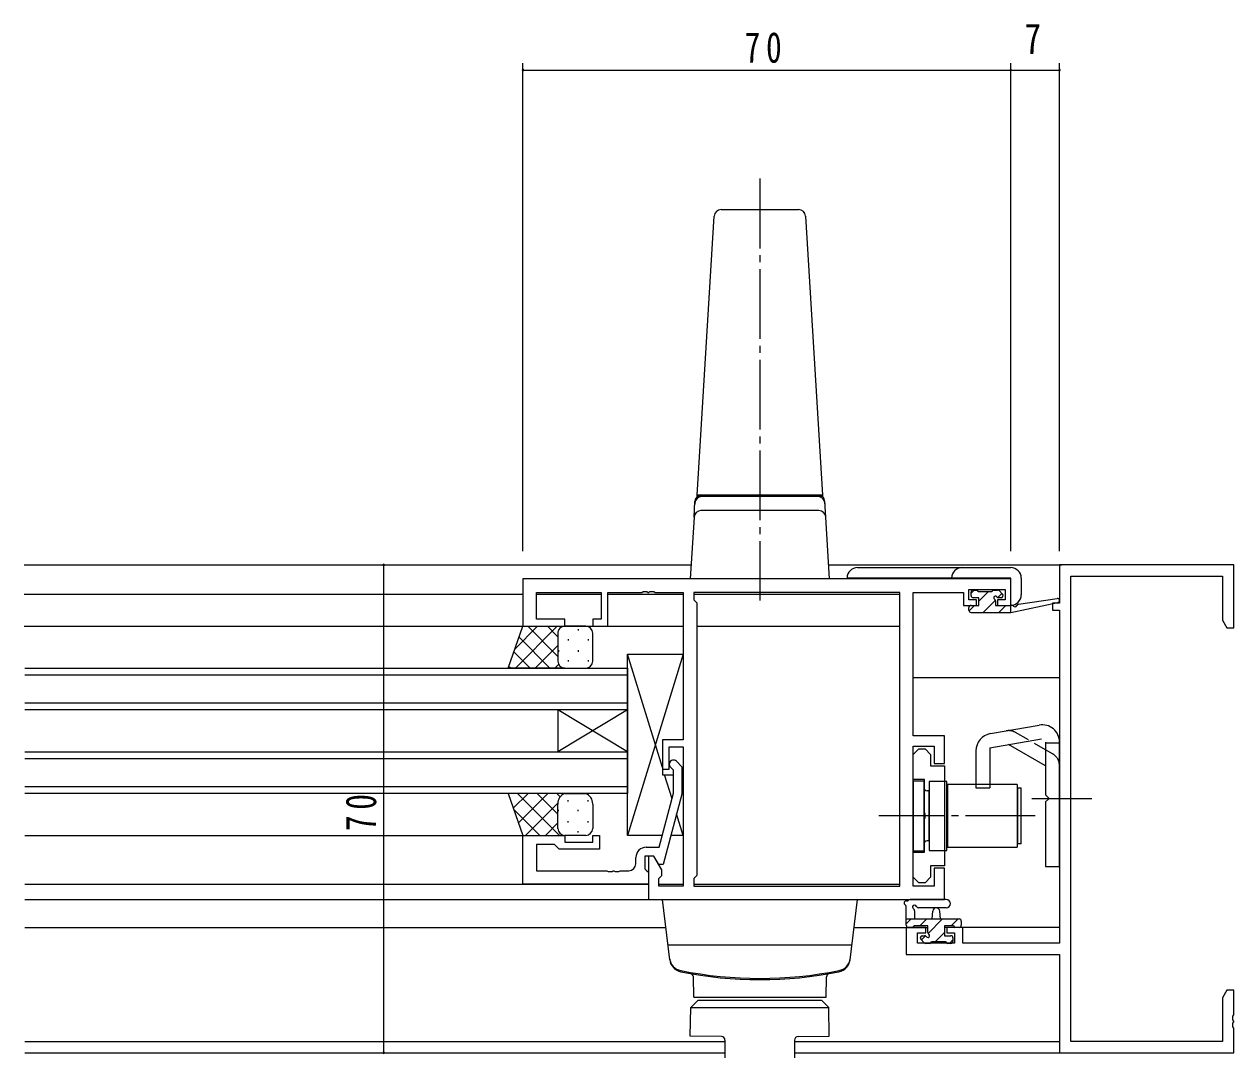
# Model space of a CAD drawing. Units: millimetres on the paper. Extents: x -397 to 397, y -282 to 282.
# Drawn here: x 72.4 to 246, y -170.4 to -22.1 of the extents above; entities that cross this region are included whole.
import ezdxf
from ezdxf.enums import TextEntityAlignment as Align

# ---------------------------------------------------------------- set-up
doc = ezdxf.new("R2010")
doc.units = ezdxf.units.MM
doc.linetypes.add('USER2', pattern=[13, 10, -1, 1, -1])
doc.linetypes.add('USER4', pattern=[4, 3, -1])
for name, color, linetype, lineweight in [('0-3_YKK_11', 7, 'Continuous', 18), ('0-4_YKK_12', 2, 'Continuous', 18), ('0-5_YKK_13', 4, 'Continuous', 18), ('0-6_YKK_D', 6, 'Continuous', 18)]:
    doc.layers.add(name, color=color, linetype=linetype, lineweight=lineweight)
doc.styles.add('ＭＳ ゴシック', font='')
doc.styles.get('ＭＳ ゴシック').set_extended_font_data('MS Gothic')

msp = doc.modelspace()

# ---------------------------------------------------------------- linework, layer by layer
at = {"layer": '0-3_YKK_11'}
for p, q in [((245.967, -99.688), (220.967, -99.688)), ((143.967, -101.688), (143.967, -108.488)), ((213.967, -101.688), (143.967, -101.688)), ((213.967, -105.488), (213.967, -101.688)), ((222.597, -101.318), (244.337, -101.318)), ((222.597, -168.058), (222.597, -101.318)), ((156.167, -103.618), (161.009, -103.618)), ((162.192, -103.498), (162.742, -103.498)), ((166.967, -103.618), (166.967, -124.788)), ((198.037, -103.618), (168.467, -103.618)), ((198.037, -145.758), (198.037, -103.618)), ((198.037, -145.758), (198.037, -103.618)), ((199.967, -124.188), (199.967, -103.618)), ((168.897, -105.118), (168.897, -144.258)), ((212.067, -105.488), (213.967, -105.488)), ((220.967, -106.188), (220.967, -153.958)), ((143.967, -108.488), (149.967, -108.488)), ((166.967, -124.788), (163.967, -124.788)), ((163.967, -124.788), (163.967, -128.988)), ((204.467, -124.188), (199.967, -124.188)), ((204.467, -128.188), (204.467, -124.188)), ((164.967, -125.788), (166.967, -125.788)), ((164.967, -128.988), (164.967, -125.788)), ((166.967, -125.788), (166.967, -145.758)), ((199.967, -125.688), (202.967, -125.688)), ((199.967, -145.758), (199.967, -125.688)), ((199.967, -126.887), (200.767, -126.087)), ((200.767, -126.087), (201.667, -126.087)), ((201.667, -126.087), (202.467, -126.887)), ((202.967, -125.688), (202.967, -128.188)), ((202.967, -128.188), (204.467, -128.188)), ((163.967, -128.988), (164.967, -128.988)), ((204.467, -128.512), (204.467, -142.862)), ((163.488, -140.188), (165.567, -132.426)), ((166.767, -132.584), (164.06, -142.688)), ((201.567, -140.887), (201.567, -136.145)), ((143.967, -138.488), (149.967, -138.488)), ((143.967, -145.488), (143.967, -138.488)), ((154.967, -138.488), (154.967, -140.488)), ((145.897, -139.788), (145.897, -143.558)), ((149.167, -140.488), (148.667, -139.988)), ((154.967, -140.488), (149.167, -140.488)), ((161.667, -140.188), (163.488, -140.188)), ((160.167, -142.558), (160.167, -141.688)), ((162.767, -141.488), (161.467, -141.488)), ((162.767, -141.488), (161.967, -141.488)), ((161.967, -141.488), (161.967, -147.688)), ((161.967, -145.488), (143.967, -145.488)), ((168.467, -145.758), (198.037, -145.758)), ((161.967, -147.688), (204.467, -147.688)), ((201.767, -151.688), (198.967, -151.688)), ((198.967, -151.688), (198.967, -155.588)), ((201.767, -152.488), (201.767, -151.688)), ((207.067, -151.688), (204.767, -151.688)), ((204.767, -151.688), (204.767, -152.488)), ((207.067, -153.958), (207.067, -151.688)), ((220.967, -153.958), (207.067, -153.958)), ((198.967, -155.588), (220.967, -155.588)), ((220.967, -155.588), (220.967, -169.688)), ((244.337, -161.779), (244.337, -168.058)), ((245.967, -169.688), (245.967, -166.146)), ((244.337, -168.058), (222.597, -168.058)), ((220.967, -169.688), (245.967, -169.688))]:
    msp.add_line(p, q, dxfattribs=at)
for points in [[(220.967, -99.688), (220.967, -105.188), (219.967, -105.188), (219.967, -106.188), (220.967, -106.188)], [(244.337, -101.318), (244.337, -107.596), (244.967, -108.688), (245.967, -108.688), (245.967, -99.688)], [(149.967, -108.488), (149.967, -107.488), (145.897, -107.488), (145.897, -103.618), (155.167, -103.618), (155.167, -107.488), (153.967, -107.488), (153.967, -108.488), (156.167, -108.488), (156.167, -103.618)], [(161.009, -103.618), (161.192, -103.498), (161.742, -103.498), (161.925, -103.618), (162.009, -103.618), (162.192, -103.498)], [(162.742, -103.498), (162.925, -103.618), (166.967, -103.618)], [(168.467, -103.618), (168.467, -104.688), (168.897, -105.118)], [(199.967, -103.618), (207.167, -103.618), (207.167, -104.418), (207.167, -105.488), (209.067, -105.488), (209.067, -104.688), (207.967, -104.688), (207.967, -103.188), (213.167, -103.188), (213.167, -104.688), (212.067, -104.688), (212.067, -105.488)], [(165.991, -127.863), (166.767, -128.639), (166.767, -132.584)], [(201.567, -136.145), (201.687, -135.962), (201.687, -135.412), (201.567, -135.229), (201.567, -130.487), (199.967, -130.487), (199.967, -126.887)], [(202.467, -126.887), (202.467, -128.512), (204.467, -128.512)], [(165.567, -132.426), (165.567, -129.136), (165.143, -128.712)], [(149.967, -138.488), (149.967, -139.488), (153.967, -139.488), (153.967, -138.488), (154.967, -138.488)], [(148.667, -139.988), (148.467, -139.788), (145.897, -139.788)], [(161.467, -141.488), (161.467, -143.288), (161.667, -143.488), (161.967, -143.788), (161.967, -145.488)], [(166.967, -145.758), (163.467, -145.758), (163.467, -144.688), (163.897, -144.258), (163.897, -143.445), (162.767, -141.488)], [(164.06, -142.688), (163.46, -142.688), (162.767, -141.488)], [(204.467, -142.862), (202.467, -142.862), (202.467, -144.487), (201.667, -145.287), (200.767, -145.287), (199.967, -144.487), (199.967, -140.887), (201.567, -140.887)], [(145.897, -143.558), (156.009, -143.558), (156.192, -143.678), (156.742, -143.678), (156.925, -143.558), (157.009, -143.558), (157.192, -143.678), (157.742, -143.678), (157.925, -143.558), (159.167, -143.558)], [(204.467, -147.688), (204.467, -143.188), (202.967, -143.188), (202.967, -145.758), (199.967, -145.758)], [(168.897, -144.258), (168.467, -144.688), (168.467, -145.758)], [(204.767, -152.488), (205.867, -152.488), (205.867, -153.958), (200.597, -153.958), (200.597, -152.488), (201.767, -152.488)], [(245.967, -166.146), (245.847, -165.963), (245.847, -165.413), (245.967, -165.229), (245.967, -165.146), (245.847, -164.963), (245.847, -164.413), (245.967, -164.229), (245.967, -160.688), (244.967, -160.688), (244.337, -161.779)]]:
    msp.add_lwpolyline(points, dxfattribs=at)
for centre, radius, start, end in [((165.567, -128.288), 0.6, 44.99999, 225.00001), ((161.667, -141.688), 1.5, 90.00001, 179.99999), ((159.167, -142.558), 1, 270.00001, 359.99999)]:
    msp.add_arc(centre, radius, start, end, dxfattribs=at)
at = {"layer": '0-4_YKK_12'}
for p, q in [((72.394, -99.688), (168.09, -99.688)), ((187.845, -99.688), (221.267, -99.688)), ((72.394, -103.888), (143.967, -103.888)), ((145.899, -103.888), (155.166, -103.888)), ((156.169, -103.888), (166.966, -103.888)), ((168.469, -103.888), (198.036, -103.888)), ((72.394, -108.488), (166.967, -108.488)), ((168.897, -108.488), (198.037, -108.488)), ((72.467, -114.488), (158.967, -114.488)), ((158.967, -114.488), (158.967, -120.488)), ((158.967, -115.488), (72.467, -115.488)), ((220.967, -115.888), (199.967, -115.888)), ((72.467, -119.488), (158.967, -119.488)), ((158.967, -120.488), (72.467, -120.488)), ((148.967, -120.488), (148.967, -126.488)), ((158.967, -120.488), (148.967, -126.488)), ((158.967, -126.488), (148.967, -120.488)), ((158.967, -120.488), (158.967, -126.488)), ((72.467, -126.488), (158.967, -126.488)), ((158.967, -126.488), (158.967, -132.488)), ((158.967, -127.488), (72.467, -127.488)), ((72.467, -131.488), (158.967, -131.488)), ((158.967, -132.488), (72.467, -132.488)), ((72.467, -138.488), (143.967, -138.488)), ((72.467, -145.488), (161.967, -145.488)), ((163.469, -145.488), (166.966, -145.488)), ((168.469, -145.488), (198.036, -145.488)), ((72.467, -147.688), (180.267, -147.688)), ((72.467, -151.688), (164.458, -151.688)), ((191.476, -151.688), (202.067, -151.688)), ((220.967, -151.688), (204.467, -151.688)), ((72.467, -168.058), (172.949, -168.058)), ((182.949, -168.058), (220.967, -168.058)), ((72.467, -169.688), (172.949, -169.688)), ((182.949, -169.688), (221.267, -169.688))]:
    msp.add_line(p, q, dxfattribs=at)
at = {"layer": '0-5_YKK_13', "linetype": 'USER2'}
for p, q in [((177.967, -44.26), (177.967, -104.793)), ((216.967, -133.188), (225.597, -133.188)), ((217.467, -135.688), (195.037, -135.688))]:
    msp.add_line(p, q, dxfattribs=at)
at = {"layer": '0-5_YKK_13'}
for p, q in [((168.967, -89.688), (171.41, -49.627)), ((172.408, -48.688), (183.526, -48.688)), ((184.524, -49.627), (186.967, -89.688)), ((168.967, -89.888), (168.967, -89.688)), ((169.63, -89.888), (168.967, -89.888)), ((169.687, -89.888), (169.63, -89.888)), ((177.967, -89.888), (169.687, -89.888)), ((186.247, -89.888), (177.967, -89.888)), ((186.305, -89.888), (186.247, -89.888)), ((186.967, -89.888), (186.305, -89.888)), ((186.967, -89.688), (186.967, -89.888)), ((168.509, -92.827), (168.648, -90.561)), ((168.632, -90.827), (168.624, -90.949)), ((186.427, -91.888), (169.507, -91.888)), ((187.425, -92.827), (187.287, -90.561)), ((187.31, -90.949), (187.303, -90.827)), ((168.509, -92.827), (167.967, -101.688)), ((187.967, -101.688), (187.425, -92.827)), ((191.969, -100.068), (213.969, -100.068)), ((168.965, -101.688), (167.967, -101.688)), ((186.969, -101.688), (168.965, -101.688)), ((187.967, -101.688), (186.969, -101.688)), ((213.969, -101.568), (190.469, -101.568)), ((213.969, -105.468), (213.969, -101.568)), ((215.469, -101.568), (215.469, -103.968)), ((208.267, -103.734), (208.714, -103.288)), ((208.267, -104.088), (208.267, -103.588)), ((208.567, -103.288), (209.067, -103.288)), ((209.267, -103.488), (211.267, -103.488)), ((209.367, -104.879), (210.759, -103.488)), ((211.467, -103.288), (212.067, -103.288)), ((212.123, -104.369), (212.698, -103.794)), ((212.279, -103.376), (212.779, -103.876)), ((207.967, -106.188), (207.967, -105.788)), ((207.978, -106.268), (208.759, -105.488)), ((208.267, -105.488), (209.367, -105.488)), ((210.004, -106.488), (211.748, -104.743)), ((211.767, -104.849), (211.767, -105.488)), ((211.767, -105.488), (213.965, -105.488)), ((212.567, -104.388), (212.228, -104.388)), ((212.249, -106.488), (213.249, -105.488)), ((213.965, -106.488), (220.726, -105.081)), ((215.079, -105.314), (220.621, -104.491)), ((208.267, -106.488), (213.965, -106.488)), ((141.824, -114.488), (143.967, -108.488)), ((142.801, -111.752), (146.066, -108.488)), ((142.894, -114.488), (148.894, -108.488)), ((143.967, -108.488), (149.967, -108.488)), ((148.967, -112.809), (144.646, -108.488)), ((148.967, -109.98), (147.474, -108.488)), ((152.967, -108.488), (149.967, -108.488)), ((151.887, -108.908), (151.887, -109.108)), ((147.818, -114.488), (143.402, -110.072)), ((148.967, -109.488), (148.967, -113.088)), ((148.967, -109.488), (148.967, -113.488)), ((150.472, -110.323), (150.472, -110.523)), ((153.302, -110.323), (153.302, -110.523)), ((153.967, -113.488), (153.967, -109.488)), ((144.989, -114.488), (142.657, -112.156)), ((145.723, -114.488), (148.967, -111.243)), ((149.057, -111.938), (149.057, -112.138)), ((151.887, -111.938), (151.887, -112.138)), ((158.967, -112.488), (166.967, -112.488)), ((158.967, -112.488), (166.967, -112.488)), ((163.967, -128.738), (158.967, -112.488)), ((158.967, -138.488), (158.967, -112.488)), ((166.967, -112.488), (158.967, -138.488)), ((166.967, -112.488), (166.967, -124.788)), ((149.967, -114.488), (141.824, -114.488)), ((142.161, -114.488), (141.913, -114.24)), ((148.551, -114.488), (149.083, -113.955)), ((149.967, -114.488), (152.967, -114.488)), ((150.472, -113.353), (150.472, -113.553)), ((153.302, -113.353), (153.302, -113.553)), ((211.033, -123.895), (218.033, -122.661)), ((166.967, -124.788), (163.967, -124.788)), ((163.967, -124.788), (163.967, -129.788)), ((210.967, -125.938), (218.38, -124.631)), ((208.967, -126.357), (208.967, -131.688)), ((210.967, -125.938), (210.967, -131.688)), ((218.967, -128.527), (213.66, -125.463)), ((218.967, -125.123), (218.967, -132.688)), ((218.967, -125.188), (220.967, -125.188)), ((220.967, -142.938), (220.967, -125.123)), ((163.967, -129.788), (165.567, -129.788)), ((165.351, -133.234), (164.29, -129.788)), ((166.767, -129.788), (166.967, -129.788)), ((201.467, -130.688), (199.967, -130.688)), ((199.967, -130.688), (199.967, -140.688)), ((201.467, -130.688), (201.467, -140.688)), ((204.767, -130.738), (202.267, -130.738)), ((202.267, -130.738), (202.267, -140.638)), ((204.767, -140.638), (204.767, -130.738)), ((214.867, -131.188), (204.867, -131.188)), ((204.867, -131.188), (204.867, -140.188)), ((208.967, -131.688), (210.967, -131.688)), ((214.867, -131.188), (214.867, -140.188)), ((214.967, -131.688), (215.467, -131.688)), ((214.967, -139.688), (214.967, -131.688)), ((215.467, -139.688), (215.467, -131.688)), ((141.824, -132.488), (143.967, -138.488)), ((149.967, -132.488), (141.824, -132.488)), ((141.835, -132.517), (141.865, -132.488)), ((142.579, -134.602), (144.693, -132.488)), ((149.19, -138.488), (143.19, -132.488)), ((143.324, -136.686), (147.522, -132.488)), ((148.967, -135.436), (146.019, -132.488)), ((149.313, -132.954), (148.847, -132.488)), ((149.967, -132.488), (152.967, -132.488)), ((150.472, -133.623), (150.472, -133.423)), ((153.302, -133.623), (153.302, -133.423)), ((202.267, -132.088), (201.967, -132.088)), ((202.267, -139.288), (202.267, -132.088)), ((204.867, -132.688), (204.767, -132.688)), ((204.767, -138.688), (204.767, -132.688)), ((219.367, -133.088), (218.967, -132.688)), ((219.367, -133.288), (218.967, -133.688)), ((219.367, -133.088), (219.367, -133.288)), ((146.362, -138.488), (142.637, -134.763)), ((144.35, -138.488), (148.967, -133.871)), ((148.967, -137.488), (148.967, -133.988)), ((148.967, -137.488), (148.967, -134.388)), ((149.057, -135.038), (149.057, -134.838)), ((151.887, -135.038), (151.887, -134.838)), ((153.967, -133.988), (153.967, -137.488)), ((218.967, -133.688), (218.967, -142.938)), ((147.179, -138.488), (148.967, -136.699)), ((150.472, -136.653), (150.472, -136.453)), ((153.302, -136.653), (153.302, -136.453)), ((143.967, -138.488), (149.967, -138.488)), ((149.057, -137.902), (149.057, -137.868)), ((152.967, -138.488), (149.967, -138.488)), ((151.887, -138.068), (151.887, -137.868)), ((163.943, -138.488), (158.967, -138.488)), ((166.967, -138.488), (165.185, -138.488)), ((204.867, -138.688), (204.767, -138.688)), ((202.267, -139.288), (201.967, -139.288)), ((204.867, -140.188), (214.867, -140.188)), ((215.467, -139.688), (214.967, -139.688)), ((199.967, -140.688), (201.467, -140.688)), ((202.267, -140.638), (204.767, -140.638)), ((218.967, -142.938), (220.967, -142.938)), ((165.028, -156.346), (163.965, -147.688)), ((163.965, -147.688), (191.965, -147.688)), ((190.902, -156.346), (191.965, -147.688)), ((198.967, -151.388), (198.967, -148.707)), ((204.695, -147.688), (199.533, -147.688)), ((204.695, -148.888), (200.734, -148.89)), ((198.967, -150.488), (206.567, -150.488)), ((198.967, -151.2), (199.68, -150.488)), ((200.167, -149.307), (200.167, -150.488)), ((200.925, -151.488), (201.925, -150.488)), ((202.098, -152.559), (204.17, -150.488)), ((202.667, -150.488), (202.769, -149.343)), ((203.867, -150.488), (203.765, -149.343)), ((205.415, -151.488), (206.415, -150.488)), ((206.867, -150.788), (206.867, -151.388)), ((199.867, -151.688), (199.267, -151.688)), ((202.067, -151.488), (200.067, -151.488)), ((202.067, -152.427), (202.067, -151.488)), ((203.115, -153.788), (204.467, -152.436)), ((205.767, -151.488), (204.467, -151.488)), ((204.467, -151.488), (204.467, -152.888)), ((206.567, -151.688), (205.967, -151.688)), ((164.763, -154.188), (191.167, -154.188)), ((201.555, -153.9), (201.055, -153.4)), ((201.156, -153.501), (201.739, -152.919)), ((201.267, -152.888), (201.606, -152.888)), ((202.367, -153.988), (201.767, -153.988)), ((204.667, -153.788), (202.567, -153.788)), ((204.467, -152.888), (205.367, -152.888)), ((205.367, -153.988), (204.867, -153.988)), ((205.16, -153.988), (205.667, -153.481)), ((205.667, -153.188), (205.667, -153.688)), ((168.465, -161.688), (168.415, -158.806)), ((187.465, -161.688), (187.515, -158.806)), ((168.053, -163.188), (169.07, -162.188)), ((168.465, -161.688), (187.465, -161.688)), ((186.828, -162.188), (169.07, -162.188)), ((187.845, -163.188), (186.828, -162.188)), ((167.981, -167.288), (168.053, -163.188)), ((168.053, -163.188), (187.845, -163.188)), ((187.917, -167.288), (187.845, -163.188)), ((172.458, -167.366), (167.981, -167.288)), ((172.949, -167.865), (172.949, -170.406)), ((182.949, -167.865), (182.949, -170.406)), ((183.44, -167.366), (187.917, -167.288))]:
    msp.add_line(p, q, dxfattribs=at)
at = {"layer": '0-5_YKK_13', "linetype": 'USER4'}
for p, q in [((219.967, -126.795), (214.66, -123.731)), ((214.967, -132.688), (214.867, -132.688)), ((214.967, -138.688), (214.867, -138.688))]:
    msp.add_line(p, q, dxfattribs=at)
at = {"layer": '0-5_YKK_13'}
for points in [[(186.967, -89.688), (168.967, -89.688), (186.967, -89.688)], [(209.367, -105.488), (209.367, -104.388), (208.567, -104.388)], [(213.965, -106.488), (213.965, -105.488), (214.052, -105.474)], [(166.967, -129.788), (166.967, -138.488), (166.015, -135.392)]]:
    msp.add_lwpolyline(points, dxfattribs=at)
for centre, radius, start, end in [((172.408, -49.688), 1, 90, 176.51068), ((183.526, -49.688), 1, 3.48932, 90), ((169.63, -90.888), 1, 90, 176.5), ((169.646, -90.622), 1, 131.72569, 176.50005), ((186.305, -90.888), 1, 3.5, 90), ((186.289, -90.622), 1, 3.49987, 48.03443), ((169.507, -92.888), 1, 90, 176.5), ((186.427, -92.888), 1, 3.5, 90), ((191.969, -101.568), 1.5, 90, 180), ((206.969, -101.568), 1.5, 90, 180), ((213.969, -101.568), 1.5, 0, 90), ((208.567, -103.588), 0.3, 90, 180), ((208.567, -104.088), 0.3, 180, 270), ((209.067, -103.488), 0.2, 0, 90), ((211.467, -103.488), 0.2, 90, 180), ((211.767, -104.388), 0.25, 33.05573, 236.94427), ((212.067, -103.588), 0.3, 45, 90), ((212.567, -104.088), 0.3, 270, 45), ((213.969, -103.968), 1.5, 270, 0), ((208.267, -105.788), 0.3, 90, 180), ((211.467, -104.849), 0.3, 0, 56.94427), ((212.228, -104.088), 0.3, 213.05573, 270), ((214.1, -105.77), 0.3, 39.19754, 99.19754), ((214.565, -105.391), 0.3, 219.19754, 338.44936), ((215.123, -105.611), 0.3, 98.44936, 158.44936), ((220.665, -104.788), 0.3, 281.74981, 98.44936), ((208.267, -106.188), 0.3, 180, 270), ((149.967, -109.488), 1, 90.0001, 180.0001), ((152.967, -109.488), 1, 0.0001, 90.0001), ((149.967, -113.488), 1, 180.0001, 270.0001), ((152.967, -113.488), 1, 270.0001, 0.0001), ((218.467, -125.123), 2.5, 0, 100), ((211.467, -126.357), 2.5, 100, 180), ((201.967, -131.588), 0.5, 180, 270), ((150.499, -133.926), 1.534, 110.30864, 182.31157), ((152.435, -133.926), 1.534, 357.6883, 69.69119), ((149.967, -137.488), 1, 179.9999, 269.9999), ((152.967, -137.488), 1, 269.9999, 359.9999), ((201.967, -139.788), 0.5, 90, 180), ((198.967, -148.188), 0.3, 79.47122, 240), ((198.667, -148.707), 0.3, 0, 60), ((199.077, -147.598), 0.3, 259.47122, 319.47122), ((199.533, -147.988), 0.3, 90, 139.47122), ((200.167, -148.788), 0.3, 19.18976, 240), ((199.867, -149.307), 0.3, 0, 60), ((200.734, -148.59), 0.3, 199.18976, 270.04023), ((203.267, -149.388), 0.5, 5.09207, 174.90793), ((204.695, -148.288), 0.6, 270.04023, 90.04023), ((206.567, -150.788), 0.3, 0, 90), ((199.267, -151.388), 0.3, 180, 270), ((199.867, -151.488), 0.2, 270, 0), ((202.067, -152.888), 0.25, 213.05573, 56.94427), ((202.367, -152.427), 0.3, 180, 236.94427), ((205.967, -151.488), 0.2, 180, 270), ((206.567, -151.388), 0.3, 270, 0), ((201.267, -153.188), 0.3, 90, 225), ((201.767, -153.688), 0.3, 225, 270), ((201.606, -153.188), 0.3, 33.05573, 90), ((202.367, -153.788), 0.2, 270, 0), ((204.867, -153.788), 0.2, 180, 270), ((205.367, -153.188), 0.3, 0, 90), ((205.367, -153.688), 0.3, 270, 0), ((166.992, -155.924), 2, 187, 258.65826), ((188.939, -155.924), 2, 281.34174, 353), ((167.013, -156.102), 2, 187, 258.68116), ((177.965, -101.214), 57.8, 258.65826, 281.34116), ((188.917, -156.102), 2, 281.31884, 353), ((177.965, -101.388), 57.8, 258.68116, 281.31884), ((167.915, -158.815), 0.5, 1, 80.07331), ((188.015, -158.815), 0.5, 99.92669, 179), ((172.449, -167.866), 0.5, 0, 89), ((183.449, -167.866), 0.5, 91, 180)]:
    msp.add_arc(centre, radius, start, end, dxfattribs=at)
at = {"layer": '0-5_YKK_13', "linetype": 'USER4'}
for centre, start, end in [((213.66, -125.463), 60, 100), ((218.967, -128.527), 0, 60)]:
    msp.add_arc(centre, 2, start, end, dxfattribs=at)
at = {"layer": '0-6_YKK_D'}
for p, q in [((143.967, -97.688), (143.967, -27.688)), ((213.967, -97.688), (213.967, -27.688)), ((213.967, -97.688), (213.967, -27.688)), ((220.967, -97.688), (220.967, -27.688)), ((143.967, -28.688), (213.967, -28.688)), ((213.967, -28.688), (220.967, -28.688)), ((123.967, -99.688), (123.967, -169.688))]:
    msp.add_line(p, q, dxfattribs=at)
for centre, start, end in [((143.967, -28.688), 0, 180), ((143.967, -28.688), 180, 0), ((213.967, -28.688), 0, 180), ((213.967, -28.688), 0, 180), ((213.967, -28.688), 180, 0), ((213.967, -28.688), 180, 0), ((220.967, -28.688), 0, 180), ((220.967, -28.688), 180, 0), ((123.967, -99.688), 90, 270), ((123.967, -99.688), 270, 90), ((123.967, -169.688), 90, 270), ((123.967, -169.688), 270, 90)]:
    msp.add_arc(centre, 0.106, start, end, dxfattribs=at)

# ---------------------------------------------------------------- texts
at = {"layer": '0-6_YKK_D', "color": 7, "style": 'ＭＳ ゴシック', "width": 0.8}
msp.add_text('7', height=4.399, dxfattribs=at).set_placement((215.92, -27.688), align=Align.BOTTOM_LEFT)
at = {"layer": '0-6_YKK_D', "color": 7, "insert": (175.775, -27.688), "char_height": 4.399, "attachment_point": 7, "style": 'ＭＳ ゴシック'}
msp.add_mtext('\\T1.37;\\W0.75;70', dxfattribs=at)
at = {"layer": '0-6_YKK_D', "color": 7, "insert": (122.967, -137.88), "char_height": 4.399, "attachment_point": 7, "rotation": 90, "style": 'ＭＳ ゴシック'}
msp.add_mtext('\\T1.37;\\W0.75;70', dxfattribs=at)

doc.saveas('drawing.dxf')
